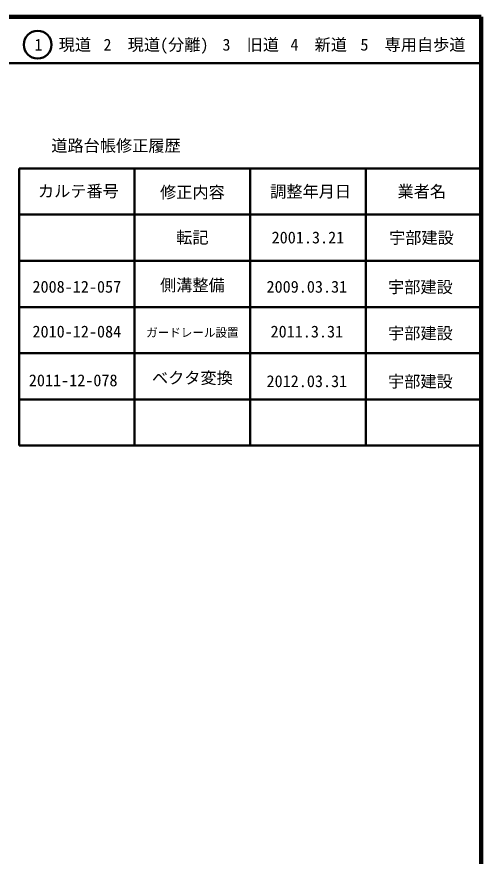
# Model space of a CAD drawing. Units: millimetres on the paper, enlarged 1000 times. Extents: x 40000 to 680000, y 20000 to 380000.
# Drawn here: x 579500 to 680000, y 198357 to 380000 of the extents above; entities that cross this region are included whole.
import ezdxf
from ezdxf.enums import TextEntityAlignment as Align

# ---------------------------------------------------------------- set-up
doc = ezdxf.new("R2010")
doc.units = ezdxf.units.MM
doc.header["$LTSCALE"] = 1000
for name, color, linetype, lineweight in [('M-BGD', 7, 'Continuous', 25), ('M-TTL', 2, 'Continuous', 140), ('M-TTL-FRAM', 2, 'Continuous', 50), ('M-TTL-LINE', 7, 'Continuous', 50)]:
    doc.layers.add(name, color=color, linetype=linetype, lineweight=lineweight)
doc.layers.add('M-TTL-TXT', color=7, linetype='Continuous')
doc.styles.add('ＭＳ ゴシック', font='')
doc.styles.get('ＭＳ ゴシック').set_extended_font_data('MS Gothic')

msp = doc.modelspace()

# ---------------------------------------------------------------- linework, layer by layer
at = {"layer": 'M-TTL'}
for p, q in [((680000, 380000), (40000, 380000)), ((680000, 20000), (680000, 380000))]:
    msp.add_line(p, q, dxfattribs=at)
at = {"layer": 'M-TTL-FRAM'}
for p, q in [((580000, 347197), (580000, 287197)), ((580000, 347197), (680000, 347197)), ((580000, 287197), (680000, 287197))]:
    msp.add_line(p, q, dxfattribs=at)
at = {"layer": 'M-TTL-LINE'}
for p, q in [((40000, 370000), (680000, 370000)), ((605000, 347197), (605000, 287197)), ((630000, 347197), (630000, 287197)), ((655000, 347197), (655000, 287197)), ((580000, 337197), (680000, 337197)), ((580000, 327197), (680000, 327197)), ((580000, 317197), (680000, 317197)), ((580000, 307197), (680000, 307197)), ((580000, 297197), (680000, 297197))]:
    msp.add_line(p, q, dxfattribs=at)
msp.add_circle((584031, 373958), 3000, dxfattribs=at)

# ---------------------------------------------------------------- texts
at = {"layer": 'M-BGD', "style": 'ＭＳ ゴシック'}
for s, p in [('ベクタ変換', (617500, 301865)), ('2011-12-078', (591704, 301332)), ('2012.03.31', (642268, 301147)), ('宇部建設', (666845, 301090))]:
    msp.add_text(s, height=2566, dxfattribs=at).set_placement(p, align=Align.MIDDLE_CENTER)
at = {"layer": 'M-TTL-TXT', "style": 'ＭＳ ゴシック'}
for s, p in [('1\u3000現道', (589448, 373958)), ('2\u3000現道(分離)', (609619, 373958)), ('3\u3000旧道', (630121, 373958)), ('4\u3000新道', (644824, 373958)), ('5\u3000専用自歩道', (665228, 373958)), ('道路台帳修正履歴', (600968, 352113)), ('カルテ番号', (592839, 342277)), ('修正内容', (617509, 342023)), ('調整年月日', (643089, 342197)), ('業者名', (667134, 342197)), ('転記', (617500, 332245)), ('2001.3.21', (642500, 332245)), ('宇部建設', (667077, 332189)), ('側溝整備', (617500, 321931)), ('2008-12-057', (592489, 321583)), ('2009.03.31', (642268, 321583)), ('宇部建設', (666845, 321526)), ('宇部建設', (666845, 311526))]:
    msp.add_text(s, height=2566, dxfattribs=at).set_placement(p, align=Align.MIDDLE_CENTER)
for s, height, p in [('2010-12-084', 2566, (592489, 309833)), ('ガードレール設置', 1833, (617500, 310181)), ('2011.3.31', 2566, (642268, 309833))]:
    msp.add_text(s, height=height, dxfattribs=at).set_placement(p, align=Align.BOTTOM_CENTER)

doc.saveas('drawing.dxf')
